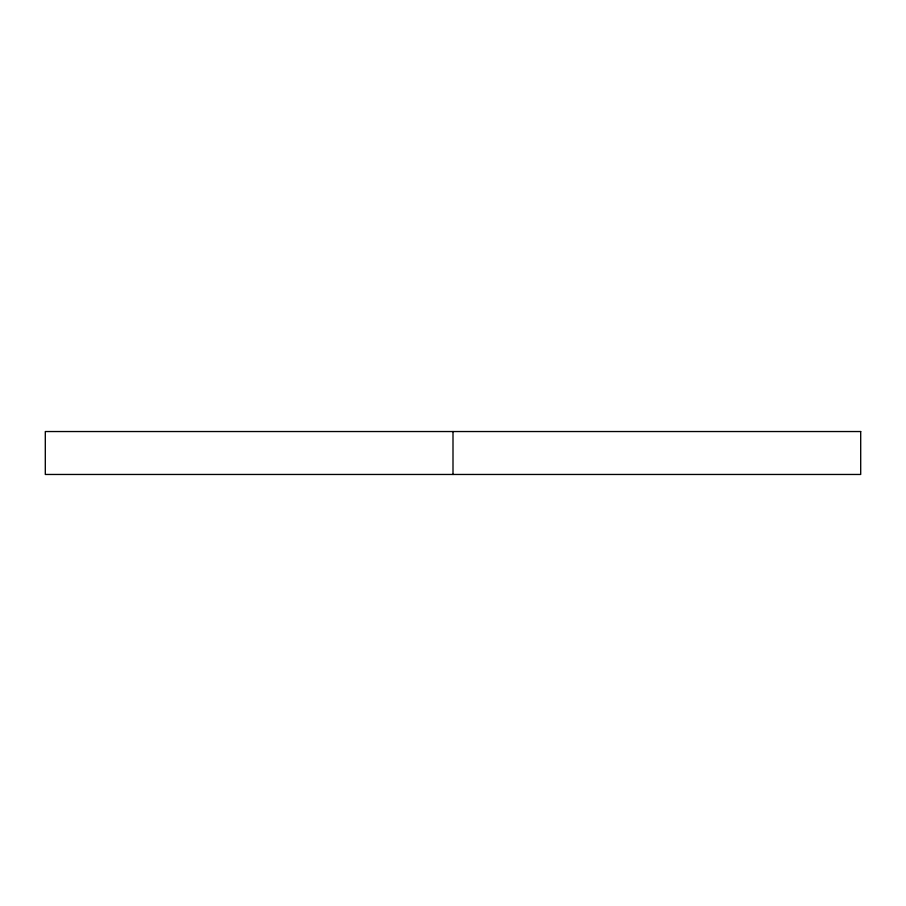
<?xml version="1.0" encoding="UTF-8"?>
<svg xmlns="http://www.w3.org/2000/svg" width="906" height="906" viewBox="0 0 906 906"><rect width="100%" height="100%" fill="white"/><g stroke="black" fill="none" stroke-linecap="round" stroke-linejoin="round"><path stroke-width="1.36" d="M453 431.539L453 474.461M860.7 431.539L45.3 431.539L45.3 474.461L860.7 474.461L860.7 431.539"/></g></svg>
